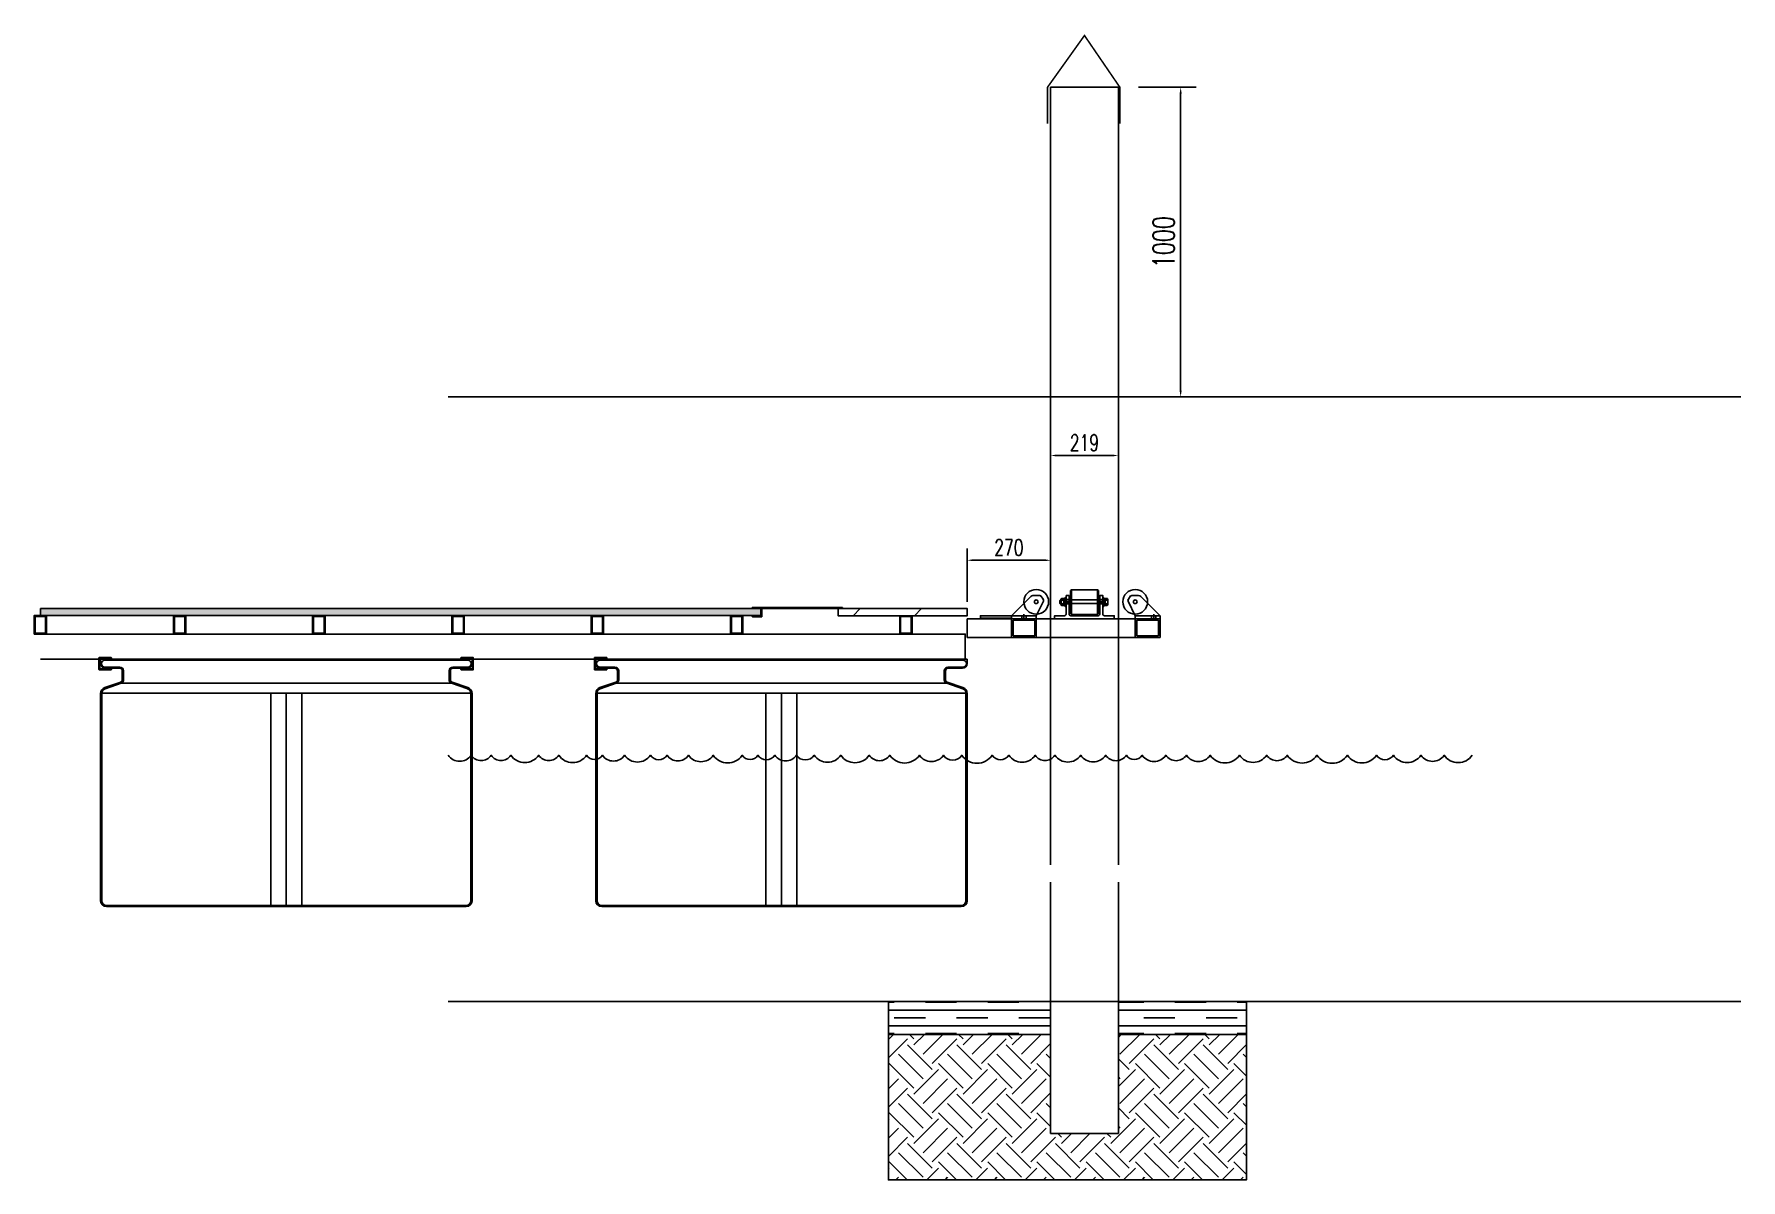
# Model space of a CAD drawing. Header units: millimetres. Extents: x -1714232 to -1367445, y 901519 to 1531173.
# Drawn here: x -1694343 to -1688827, y 915425 to 919126 of the extents above; entities that cross this region are included whole.
import ezdxf

# ---------------------------------------------------------------- set-up
doc = ezdxf.new("R2010")
doc.units = ezdxf.units.MM
doc.header["$LTSCALE"] = 1000
for name, pattern in [('ACAD_ISO03W100', [30, 12, -18]), ('CENTER2', [28.575, 19.05, -3.175, 3.175, -3.175]), ('DASH', [0.35, 0.25, -0.1]), ('DASHED2', [9.525, 6.35, -3.175])]:
    doc.linetypes.add(name, pattern=pattern)
doc.layers.get('0').update_dxf_attribs({"linetype": 'CONTINUOUS'})
doc.layers.get('DEFPOINTS').update_dxf_attribs({"linetype": 'CONTINUOUS'})
for name, color, linetype in [('PUB_DIM', 3, 'CONTINUOUS'), ('W-ALUMINUM_FRAME铝架', 30, 'CONTINUOUS'), ('W-FLOAT_BOWL浮筒', 253, 'CONTINUOUS'), ('W-STEEL_FRAME钢架', 3, 'CONTINUOUS'), ('W-STEEL_KEEL钢龙骨', 5, 'CONTINUOUS'), ('W-WOOD_FLOOR木地板', 30, 'CONTINUOUS'), ('ZJ', 251, 'CONTINUOUS'), ('扣板', 4, 'CONTINUOUS'), ('水位', 102, 'CONTINUOUS'), ('结构', 1, 'CONTINUOUS')]:
    doc.layers.add(name, color=color, linetype=linetype)
doc.styles.add('STANDARD_T3', font='simplex.shx', dxfattribs={"width": 0.7, "bigfont": 'gbcbig.shx'})
doc.dimstyles.new('W&&15', dxfattribs={"dimtxt": 52.5, "dimasz": 15, "dimexe": 37.5, "dimexo": 45, "dimgap": 15, "dimtad": 1, "dimdec": 0, "dimzin": 0, "dimdsep": 46, "dimtxsty": 'STANDARD_T3', "dimcen": 0.09, "dimclrd": 1, "dimclre": 1, "dimclrt": 7, "dimazin": 2, "dimtfac": 1, "dimtdec": 0, "dimtix": 1, "dimtmove": 2, "dimatfit": 3, "dimfxl": 100, "dimtolj": 1, "dimtzin": 0, "dimarcsym": 0})
doc.dimstyles.new('W&&20', dxfattribs={"dimtxt": 70, "dimasz": 20, "dimexe": 50, "dimexo": 60, "dimgap": 20, "dimtad": 1, "dimdec": 0, "dimzin": 0, "dimdsep": 46, "dimtxsty": 'STANDARD_T3', "dimcen": 0.09, "dimclrd": 1, "dimclre": 1, "dimclrt": 7, "dimazin": 2, "dimtfac": 1, "dimtdec": 0, "dimtix": 1, "dimtmove": 2, "dimatfit": 3, "dimfxl": 100, "dimtolj": 1, "dimtzin": 0, "dimarcsym": 0})

# ---------------------------------------------------------------- blocks, each defined once
blk = doc.blocks.new('5632.')
for p, q in [((865980.9, -129928.5), (865973.8, -129939)), ((866075.8, -129992.1), (866013.8, -129930.1)), ((865972.8, -129944.8), (865995.8, -129992.1))]:
    blk.add_line(p, q)
at = {"color": 0}
for p, q in [((866006.7, -129927.1), (865984.3, -129927.1)), ((866075.8, -129992.1), (865995.8, -129992.1)), ((865995.8, -129992.1), (865995.8, -130002.1)), ((866075.8, -130002.1), (866075.8, -129992.1)), ((865995.8, -130002.1), (866075.8, -130002.1))]:
    blk.add_line(p, q, dxfattribs=at)
for radius in [40, 6]:
    blk.add_circle((865995.8, -129947.3), radius)
for centre, radius, start, end in [((865984.3, -129932.1), 5, 90, 133.9435), ((866006.7, -129937.1), 10, 45, 90), ((865977.3, -129942.6), 5, 133.9435, 206)]:
    blk.add_arc(centre, radius, start, end)
blk = doc.blocks.new('*D96')
at = {"layer": 'DEFPOINTS', "color": 0, "transparency": 16777216}
for p in [(-1690839.1, 917765), (-1691058.1, 917698.4, 0), (-1690839.1, 917698.4, 0)]:
    blk.add_point(p, dxfattribs=at)
at = {"layer": 'PUB_DIM', "color": 1, "lineweight": -2, "transparency": 16777216}
for p, q in [((-1691058.1, 917743.4), (-1691058.1, 917802.5)), ((-1690839.1, 917743.4), (-1690839.1, 917802.5)), ((-1691043.1, 917765), (-1690854.1, 917765))]:
    blk.add_line(p, q, dxfattribs=at)
at = {"layer": 'PUB_DIM', "color": 1, "transparency": 16777216}
for points in [[(-1691043.1, 917767.5), (-1691043.1, 917762.5), (-1691058.1, 917765)], [(-1690854.1, 917767.5), (-1690854.1, 917762.5), (-1690839.1, 917765)]]:
    blk.add_solid(points, dxfattribs=at)
at = {"layer": 'PUB_DIM', "color": 7, "transparency": 16777216, "insert": (-1690948.6, 917806.2), "char_height": 52.5, "attachment_point": 5, "style": 'STANDARD_T3'}
blk.add_mtext('\\A1;219', dxfattribs=at)
blk = doc.blocks.new('*D95')
at = {"layer": 'DEFPOINTS', "color": 0, "transparency": 16777216}
for p in [(-1691058.1, 917426.5), (-1691327.6, 917247.5, 0), (-1691058.1, 917247.5, 0)]:
    blk.add_point(p, dxfattribs=at)
at = {"layer": 'PUB_DIM', "color": 1, "lineweight": -2, "transparency": 16777216}
for p, q in [((-1691327.6, 917292.5), (-1691327.6, 917464)), ((-1691058.1, 917292.5), (-1691058.1, 917464)), ((-1691312.6, 917426.5), (-1691073.1, 917426.5))]:
    blk.add_line(p, q, dxfattribs=at)
at = {"layer": 'PUB_DIM', "color": 1, "transparency": 16777216}
for points in [[(-1691312.6, 917429), (-1691312.6, 917424), (-1691327.6, 917426.5)], [(-1691073.1, 917429), (-1691073.1, 917424), (-1691058.1, 917426.5)]]:
    blk.add_solid(points, dxfattribs=at)
at = {"layer": 'PUB_DIM', "color": 7, "transparency": 16777216, "insert": (-1691192.9, 917467.7), "char_height": 52.5, "attachment_point": 5, "style": 'STANDARD_T3'}
blk.add_mtext('\\A1;270', dxfattribs=at)
blk = doc.blocks.new('*D97')
at = {"layer": 'DEFPOINTS', "color": 0, "transparency": 16777216}
for p in [(-1690834.1, 918954.5, 0), (-1690637.8, 918954.5), (-1690839.1, 917954.5, 0)]:
    blk.add_point(p, dxfattribs=at)
at = {"layer": 'PUB_DIM', "color": 1, "lineweight": -2, "transparency": 16777216}
for p, q in [((-1690774.1, 918954.5), (-1690587.8, 918954.5)), ((-1690637.8, 917974.5), (-1690637.8, 918934.5)), ((-1690779.1, 917954.5), (-1690587.8, 917954.5))]:
    blk.add_line(p, q, dxfattribs=at)
at = {"layer": 'PUB_DIM', "color": 1, "transparency": 16777216}
for points in [[(-1690641.1, 918934.5), (-1690634.4, 918934.5), (-1690637.8, 918954.5)], [(-1690641.1, 917974.5), (-1690634.4, 917974.5), (-1690637.8, 917954.5)]]:
    blk.add_solid(points, dxfattribs=at)
at = {"layer": 'PUB_DIM', "color": 7, "transparency": 16777216, "insert": (-1690692.8, 918454.5), "char_height": 70, "attachment_point": 5, "rotation": 90, "style": 'STANDARD_T3'}
blk.add_mtext('\\A1;1000', dxfattribs=at)
blk = doc.blocks.new('玻璃钢浮箱')
for p, q in [((-1336465, 1115022.6), (-1336465, 1115007.6)), ((-1335265, 1115022.6), (-1336465, 1115022.6)), ((-1335278.5, 1115018.6), (-1336451.4, 1115018.6)), ((-1335265, 1115022.6), (-1335265, 1115007.6)), ((-1336451.5, 1114930.4), (-1336400.3, 1114948.3)), ((-1336403, 1114996.6), (-1336451.4, 1114996.6)), ((-1336403, 1114992.6), (-1336450, 1114992.6)), ((-1336395, 1114984.6), (-1336395, 1114955.8)), ((-1336391, 1114984.6), (-1336391, 1114955.8)), ((-1335339, 1114984.6), (-1335339, 1114955.8)), ((-1335335, 1114984.6), (-1335335, 1114955.8)), ((-1335278.4, 1114930.4), (-1335329.6, 1114948.3)), ((-1335327, 1114996.6), (-1335278.5, 1114996.6)), ((-1335327, 1114992.6), (-1335280, 1114992.6)), ((-1336465, 1114911.6), (-1336465, 1114241.6)), ((-1336461, 1114912.3), (-1335269, 1114912.3)), ((-1336461, 1114912.3), (-1336461, 1114241.6)), ((-1336450.9, 1114926.4), (-1336399, 1114944.5)), ((-1335330.9, 1114944.5), (-1336399, 1114944.5)), ((-1335915, 1114912.3, 0), (-1335915, 1114226.6, 0)), ((-1335865, 1114912.3, 0), (-1335865, 1114226.6, 0)), ((-1335865, 1114912.3, 0), (-1335865, 1114226.6, 0)), ((-1335815, 1114912.3, 0), (-1335815, 1114226.6, 0)), ((-1335279, 1114926.4), (-1335330.9, 1114944.5)), ((-1335269, 1114912.3), (-1335269, 1114241.6)), ((-1335265, 1114911.6), (-1335265, 1114241.6)), ((-1336446, 1114226.6), (-1335284, 1114226.6)), ((-1336446, 1114222.6), (-1335284, 1114222.6))]:
    blk.add_line(p, q)
for centre, radius, start, end in [((-1336450, 1115007.6), 15, 180, 270), ((-1336451.4, 1115007.6), 11, 90, 270), ((-1335280, 1115007.6), 15, 270, 0), ((-1335278.5, 1115007.6), 11, 270, 90), ((-1336403, 1114984.6), 12, 0, 90), ((-1336403, 1114984.6), 8, 0, 90), ((-1336403, 1114955.8), 8, 289.1798, 0), ((-1336403, 1114955.8), 12, 289.1798, 0), ((-1335327, 1114984.6), 12, 90, 180), ((-1335327, 1114955.8), 12, 180, 250.8202), ((-1335327, 1114984.6), 8, 90, 180), ((-1335327, 1114955.8), 8, 180, 250.8202), ((-1336445, 1114911.6), 20, 109.1798, 180), ((-1336446, 1114912.3), 15, 109.1798, 180), ((-1335284, 1114912.3), 15, 0, 70.8202), ((-1335285, 1114911.6), 20, 0, 70.8202), ((-1336446, 1114241.6), 19, 180, 270), ((-1336446, 1114241.6), 15, 180, 270), ((-1335284, 1114241.6), 15, 270, 0), ((-1335284, 1114241.6), 19, 270, 0)]:
    blk.add_arc(centre, radius, start, end)
blk = doc.blocks.new('0123.')
at = {"layer": '结构', "color": 4, "linetype": 'ByBlock', "ltscale": 0.5}
for p, q in [((448797, -94743.7), (448797, -94742.7)), ((448798, -94741.7), (448836, -94741.7)), ((448833, -94744.7), (448798, -94744.7)), ((448834, -94777.7), (448834, -94745.7)), ((448837, -94742.7), (448837, -94780.7)), ((448797, -94780.7), (448797, -94779.7)), ((448798, -94778.7), (448833, -94778.7)), ((448836, -94781.7), (448798, -94781.7))]:
    blk.add_line(p, q, dxfattribs=at)
for centre, start, end in [((448798, -94742.7), 90, 180), ((448798, -94743.7), 180, 270), ((448833, -94745.7), 0, 90), ((448836, -94742.7), 0, 90), ((448798, -94779.7), 90, 180), ((448798, -94780.7), 180, 270), ((448833, -94777.7), 270, 0), ((448836, -94780.7), 270, 0)]:
    blk.add_arc(centre, 1, start, end, dxfattribs=at)
blk = doc.blocks.new('ganglonggu')
at = {"layer": 'W-STEEL_KEEL钢龙骨'}
for points in [[(-1338168.9, 1115605.3), (-1338128.9, 1115605.3), (-1338128.9, 1115665.3), (-1338168.9, 1115665.3)], [(-1338165.9, 1115608.3), (-1338131.9, 1115608.3), (-1338131.9, 1115662.3), (-1338165.9, 1115662.3)]]:
    blk.add_lwpolyline(points, close=True, dxfattribs=at)

msp = doc.modelspace()

# ---------------------------------------------------------------- hatches: boundary and pattern name
h = msp.add_hatch()
h.set_pattern_fill('土壤', color=256, scale=30, angle=45)
h.set_pattern_definition([(45, (-2998438.98, -1015820.48), (0, 159.099026), [112.5, -112.5]), (45, (-2998468.81, -1015790.65), (0, 159.099026), [112.5, -112.5]), (45, (-2998498.64, -1015760.82), (0, 159.099026), [112.5, -112.5]), (135, (-2998498.64, -1015740.93), (-159.099026, 3e-14), [112.5, -112.5]), (135, (-2998468.81, -1015711.1), (-159.099026, 3e-14), [112.5, -112.5]), (135, (-2998438.98, -1015681.27), (-159.099026, 3e-14), [112.5, -112.5])])
h.paths.add_polyline_path([(-1691058.1, 915894.7), (-1691581.9, 915894.7), (-1691581.9, 915424.8), (-1690425.1, 915424.8), (-1690425.1, 915894.7), (-1690839.1, 915894.7), (-1690839.1, 915574.6), (-1691058.1, 915574.6)])
at = {"layer": 'PUB_DIM'}
h = msp.add_hatch(dxfattribs=at)
h.set_pattern_fill('不能通行的沼泽地', color=256, scale=30)
h.set_pattern_definition([(0, (-2998338.204, -1015795.29), (100.77696, 50.38848), [100.77696, -100.77696]), (0, (-2998438.98, -1015770.095), (0, 50.38848), [])])
h.paths.add_polyline_path([(-1691058.1, 915894.7), (-1691581.9, 915894.7), (-1691581.9, 916001.2), (-1691058.1, 916001.2)])
h.paths.add_polyline_path([(-1690839.1, 915894.7), (-1690425.1, 915894.7), (-1690425.1, 916001.2), (-1690839.1, 916001.2)])
at = {"layer": 'W-ALUMINUM_FRAME铝架'}
h = msp.add_hatch(dxfattribs=at)
h.set_pattern_fill('金属', color=4, scale=5)
h.set_pattern_definition([(45, (-358884.596, -198530.732), (-8.838834765, 8.838834765), []), (45, (-358878.704, -198530.732), (-8.838834765, 8.838834765), [])])
edge = h.paths.add_edge_path()
edge.add_line((-1691730.3, 917274.1), (-1691994.2, 917274.1))
edge.add_line((-1691994.2, 917274.1), (-1692021.6, 917274.1))
edge.add_arc((-1692021.3, 917272.7), 1.5, 100.0515, 278.4424)
edge.add_line((-1692021.1, 917271.2), (-1691994, 917271.1))
edge.add_line((-1691994, 917271.1), (-1691994, 917247.1))
edge.add_line((-1691994, 917247.1), (-1692021.6, 917247.1))
edge.add_arc((-1692021.3, 917245.7), 1.5, 100.0515, 278.4424)
edge.add_line((-1692021.1, 917244.2), (-1691994, 917244.1))
edge.add_line((-1691994, 917244.1), (-1691991, 917244.1))
edge.add_line((-1691991, 917244.1), (-1691991, 917271.1))
edge.add_line((-1691991, 917271.1), (-1691730.3, 917271.1))
edge.add_line((-1691730.3, 917271.1), (-1691730.3, 917274.1))
at = {"layer": 'W-WOOD_FLOOR木地板'}
h = msp.add_hatch(dxfattribs=at)
h.set_pattern_fill('木纹01', color=256, scale=10, angle=45)
h.set_pattern_definition([(45, (-3010843.103, -1015738.58), (0, 56.5685425), [2, -38]), (45, (-3010865.73, -1015755.55), (0, 56.5685425), [4, -36]), (45, (-3010848.76, -1015735.75), (0, 56.5685425), [2, -38]), (45, (-3010868.56, -1015749.893), (0, 56.5685425), [2, -38]), (45, (-3010853.002, -1015731.51), (0, 56.5685425), [2, -38]), (45, (-3010869.973, -1015745.65), (0, 56.5685425), [2, -38]), (45, (-3010855.83, -1015728.68), (0, 56.5685425), [2, -38]), (45, (-3010874.216, -1015741.41), (0, 56.5685425), [2, -22, 2, -14]), (45, (-3010877.044, -1015738.58), (0, 56.5685425), [4, -20, 2, -14]), (45, (-3010882.7, -1015735.75), (0, 56.5685425), [2, -6, 2, -16, 2, -12]), (45, (-3010886.943, -1015734.337), (0, 56.5685425), [2, -8, 4, -26]), (45, (-3010869.973, -1015714.538), (0, 56.5685425), [2, -38]), (45, (-3010889.77, -1015731.51), (0, 56.5685425), [2, -10, 2, -26]), (90, (-3010865.73, -1015761.207), (-28.28427125, 28.28427125), [5.65684, -50.9117025]), (90, (-3010841.69, -1015737.165), (-28.28427125, 28.28427125), [11.313708, -45.2548345]), (90, (-3010855.83, -1015723.023), (-28.28427125, 28.28427125), [2.8284, -53.7401425]), (90, (-3010882.7, -1015744.236), (-28.28427125, 28.28427125), [8.48528, -48.0832625]), (90, (-3010858.66, -1015720.195), (-28.28427125, 28.28427125), [14.142136, -42.4264065]), (90, (-3010862.902, -1015715.952), (-28.28427125, 28.28427125), [8.48528, -48.0832625]), (0, (-3010871.387, -1015718.78), (28.28427125, 28.28427125), [2.8284, -53.7401425]), (0, (-3010858.66, -1015751.308), (28.28427125, 28.28427125), [5.65684, -50.9117025]), (0, (-3010868.56, -1015738.58), (28.28427125, 28.28427125), [5.65684, -50.9117025]), (0, (-3010854.417, -1015735.75), (28.28427125, 28.28427125), [5.65684, -50.9117025]), (0, (-3010867.144, -1015725.852), (28.28427125, 28.28427125), [5.65684, -50.9117025]), (0, (-3010868.56, -1015721.61), (28.28427125, 28.28427125), [8.48528, -48.0832625]), (0, (-3010858.66, -1015745.65), (28.28427125, 28.28427125), [8.48528, -48.0832625]), (0, (-3010855.83, -1015739.994), (28.28427125, 28.28427125), [8.48528, -48.0832625]), (0, (-3010869.973, -1015734.337), (28.28427125, 28.28427125), [8.48528, -48.0832625]), (0, (-3010868.56, -1015730.094), (28.28427125, 28.28427125), [8.48528, -48.0832625]), (71.5650512, (-3010869.973, -1015754.136), (28.28427124, 28.28427126), [4.4721356, -84.9705832]), (71.5650512, (-3010847.345, -1015734.337), (28.28427124, 28.28427126), [17.888544, -71.5541751]), (71.5650512, (-3010851.588, -1015730.094), (28.28427124, 28.28427126), [17.888544, -71.5541751]), (71.5650512, (-3010854.417, -1015727.266), (28.28427124, 28.28427126), [17.88856, -26.8, 8.9444, -35.80975908]), (71.5650512, (-3010855.83, -1015720.195), (28.28427124, 28.28427126), [4.4721356, -84.9705832]), (71.5650512, (-3010891.186, -1015735.751), (28.28427124, 28.28427126), [4.4721356, -84.9705832]), (71.5650512, (-3010868.559, -1015713.124), (28.28427124, 28.28427126), [8.944272, -80.4984471]), (18.4349488, (-3010850.174, -1015745.65), (28.28427126, 28.28427124), [8.944272, -80.4984471]), (18.4349488, (-3010867.144, -1015748.48), (28.28427126, 28.28427124), [8.944272, -80.4984471]), (18.4349488, (-3010862.902, -1015752.722), (28.28427126, 28.28427124), [4.4721356, -84.9704471]), (18.4349488, (-3010868.559, -1015744.236), (28.28427126, 28.28427124), [13.416408, -76.0263111]), (18.4349488, (-3010862.902, -1015738.58), (28.28427126, 28.28427124), [8.944272, -80.4984471]), (18.4349488, (-3010861.488, -1015734.337), (28.28427126, 28.28427124), [8.944272, -80.4984471]), (18.4349488, (-3010872.801, -1015739.994), (28.28427126, 28.28427124), [4.4721356, -84.9704471]), (18.4349488, (-3010874.216, -1015735.751), (28.28427126, 28.28427124), [4.4721356, -84.9704471]), (18.4349488, (-3010868.559, -1015718.78), (28.28427126, 28.28427124), [4.4721356, -84.9704471]), (18.4349488, (-3010860.073, -1015730.094), (28.28427126, 28.28427124), [4.4721356, -84.9704471]), (18.4349488, (-3010881.287, -1015734.337), (28.28427126, 28.28427124), [13.416408, -76.0263111]), (18.4349488, (-3010885.53, -1015732.923), (28.28427126, 28.28427124), [8.944272, -80.4984471]), (18.4349488, (-3010861.488, -1015725.852), (28.28427126, 28.28427124), [4.472, -40.248, 4.472, -40.25071908]), (18.4349488, (-3010875.63, -1015728.68), (28.28427126, 28.28427124), [8.944272, -80.4984471]), (18.4349488, (-3010877.044, -1015724.437), (28.28427126, 28.28427124), [8.944272, -80.4984471]), (18.4349488, (-3010888.358, -1015730.094), (28.28427126, 28.28427124), [8.944272, -80.4984471]), (18.4349488, (-3010879.872, -1015721.609), (28.28427126, 28.28427124), [8.944272, -80.4984471])])
h.paths.add_polyline_path([(-1694321.6, 917270.6), (-1691994.6, 917270.6), (-1691994.6, 917247.8), (-1694321.6, 917247.8)])
h = msp.add_hatch(dxfattribs=at)
h.set_pattern_fill('饰面砖', color=256, scale=70, angle=315)
h.set_pattern_definition([(45, (-353290.72, -198431.82), (-98.994949, 98.994949), [])])
h.paths.add_polyline_path([(-1691744.6, 917270.3), (-1691327.6, 917270.3), (-1691327.6, 917247.5), (-1691744.6, 917247.5)])

# ---------------------------------------------------------------- linework, layer by layer
at = {"color": 4}
for p, q in [((-1691024.1, 917291.7, 0), (-1691028.1, 917291.7, 0)), ((-1691024.1, 917297.7, 0), (-1691027.1, 917297.7, 0)), ((-1691027.1, 917285.7, 0), (-1691024.1, 917285.7, 0))]:
    msp.add_line(p, q, dxfattribs=at)
for p, q in [((-1691022.1, 917297.2, 0), (-1691015.1, 917297.2, 0)), ((-1691015.1, 917286.2, 0), (-1691022.1, 917286.2, 0)), ((-1691011.1, 917290.7, 0), (-1691015.1, 917294, 0)), ((-1691011.1, 917288.4, 0), (-1691015.1, 917291.7, 0)), ((-1690990.6, 917251.5, 0), (-1690990.6, 917331.5, 0)), ((-1690906.6, 917251.5, 0), (-1690906.6, 917331.5, 0)), ((-1690902, 917286.3, 0), (-1690902, 917298.3, 0)), ((-1690886.1, 917290.7, 0), (-1690882.1, 917294, 0)), ((-1690886.1, 917288.4, 0), (-1690882.1, 917291.7, 0)), ((-1690875.1, 917297.2, 0), (-1690882.1, 917297.2, 0)), ((-1690882.1, 917286.2, 0), (-1690875.1, 917286.2, 0)), ((-1690873.1, 917284.7, 0), (-1690873.1, 917298.7, 0)), ((-1691327.6, 917177.5, 0), (-1691327.6, 917237.5, 0)), ((-1690784.5, 917237.5, 0), (-1691104.5, 917237.5, 0))]:
    msp.add_line(p, q)
at = {"color": 1}
for p, q in [((-1691008.1, 917299.3, 0), (-1690998.1, 917299.3, 0)), ((-1690998.1, 917285.3, 0), (-1691008.1, 917285.3, 0)), ((-1690889.1, 917299.3, 0), (-1690899.1, 917299.3, 0)), ((-1690889.1, 917285.3, 0), (-1690899.1, 917285.3, 0))]:
    msp.add_line(p, q, dxfattribs=at)
at = {"color": 6, "linetype": 'ACAD_ISO03W100'}
for p, q in [((-1690889.1, 917298.3, 0), (-1691008.1, 917298.3, 0)), ((-1690889.1, 917286.3, 0), (-1691008.1, 917286.3, 0))]:
    msp.add_line(p, q, dxfattribs=at)
at = {"color": 2}
for p, q in [((-1691008.1, 917292.3, 0), (-1690998.1, 917292.3, 0)), ((-1690899.1, 917292.3, 0), (-1690889.1, 917292.3, 0))]:
    msp.add_line(p, q, dxfattribs=at)
at = {"color": 0}
for p, q in [((-1690704.5, 917237.5, 0), (-1691327.6, 917237.5, 0)), ((-1690704.5, 917177.5, 0), (-1691327.6, 917177.5, 0))]:
    msp.add_line(p, q, dxfattribs=at)
at = {"linetype": 'DASHED2'}
for p, q in [((-1691151.5, 917237.5, 0), (-1691151.5, 917247.5, 0)), ((-1691137.5, 917237.5, 0), (-1691137.5, 917247.5, 0)), ((-1690731.5, 917237.5, 0), (-1690731.5, 917247.5, 0)), ((-1690717.5, 917237.5, 0), (-1690717.5, 917247.5, 0))]:
    msp.add_line(p, q, dxfattribs=at)
at = {"color": 3, "linetype": 'CENTER2', "ltscale": 0.5}
for p, q in [((-1691144.5, 917232.5, 0), (-1691144.5, 917252.5, 0)), ((-1690724.5, 917232.5, 0), (-1690724.5, 917252.5, 0))]:
    msp.add_line(p, q, dxfattribs=at)
at = {"const_width": 5, "elevation": 0}
msp.add_lwpolyline([(-1691068.1, 918837.5), (-1691068.1, 918954.5), (-1690948.6, 919121.9), (-1690834.1, 918954.5), (-1690834.1, 918837.5)], dxfattribs=at)
at = {"elevation": 0}
for points in [[(-1690993.1, 917247.5), (-1690904.1, 917247.5, 0.414214), (-1690899.1, 917252.5), (-1690899.1, 917312.5), (-1690889.1, 917312.5), (-1690889.1, 917252.5, 0.414214), (-1690884.1, 917247.5), (-1690852.1, 917247.5), (-1690852.1, 917237.5), (-1691045.1, 917237.5), (-1691045.1, 917247.5), (-1691013.1, 917247.5, 0.414214), (-1691008.1, 917252.5), (-1691008.1, 917312.5)], [(-1691008.1, 917312.5), (-1690998.1, 917312.5), (-1690998.1, 917252.5, 0.414214), (-1690993.1, 917247.5)]]:
    msp.add_lwpolyline(points, format="xyb", dxfattribs=at)
for points in [[(-1691028.1, 917286.7), (-1691026.1, 917284.7), (-1691026.1, 917298.7), (-1691028.1, 917296.7)], [(-1691024.1, 917283.2), (-1691024.1, 917286.2), (-1691024.1, 917297.2), (-1691024.1, 917300.2)], [(-1690903.6, 917254.5), (-1690903.6, 917328.5), (-1690906.6, 917331.5), (-1690990.6, 917331.5), (-1690993.6, 917328.5), (-1690993.6, 917254.5), (-1690990.6, 917251.5), (-1690906.6, 917251.5)], [(-1690873.1, 917283.2), (-1690873.1, 917286.2), (-1690873.1, 917297.2), (-1690873.1, 917300.2)], [(-1691284.6, 917239.5), (-1691184.6, 917239.5), (-1691184.6, 917247.5), (-1691284.6, 917247.5)]]:
    msp.add_lwpolyline(points, close=True, dxfattribs=at)
for points in [[(-1691026.1, 917284.7), (-1691024.1, 917284.7), (-1691024.1, 917298.7), (-1691026.1, 917298.7)], [(-1691011.1, 917305.2), (-1691011.1, 917277.2), (-1691008.1, 917277.2), (-1691008.1, 917305.2), (-1691011.1, 917305.2), (-1691011.1, 917304.2)], [(-1690886.1, 917305.2), (-1690886.1, 917277.2), (-1690889.1, 917277.2), (-1690889.1, 917305.2), (-1690886.1, 917305.2), (-1690886.1, 917304.2)]]:
    msp.add_lwpolyline(points, dxfattribs=at)
for points in [[(-1691022.1, 917280.2), (-1691015.1, 917280.2), (-1691015.1, 917281.2), (-1691011.1, 917281.2), (-1691011.1, 917302.2), (-1691015.1, 917302.2), (-1691015.1, 917281.2), (-1691015.1, 917303.2), (-1691022.1, 917303.2, 0.666667), (-1691022.1, 917297.2, 0.363636), (-1691022.1, 917286.2, 0.666667)], [(-1690875.1, 917280.2), (-1690882.1, 917280.2), (-1690882.1, 917281.2), (-1690886.1, 917281.2), (-1690886.1, 917302.2), (-1690882.1, 917302.2), (-1690882.1, 917281.2), (-1690882.1, 917303.2), (-1690875.1, 917303.2, -0.666667), (-1690875.1, 917297.2, -0.363636), (-1690875.1, 917286.2, -0.666667)]]:
    msp.add_lwpolyline(points, format="xyb", close=True, dxfattribs=at)
msp.add_lwpolyline([(-1690839.1, 915894.7), (-1690425.1, 915894.7), (-1690425.1, 915424.8), (-1691581.9, 915424.8), (-1691581.9, 915894.7), (-1691058.1, 915894.7)])
at = {"layer": 'PUB_DIM'}
for p, q in [((-1693004.7, 917954.5, 0), (-1688827.5, 917954.5)), ((-1693004.7, 916001.2, 0), (-1688827.5, 916001.2))]:
    msp.add_line(p, q, dxfattribs=at)
for points in [[(-1691058.1, 915894.7), (-1691581.9, 915894.7), (-1691581.9, 916001.2), (-1691058.1, 916001.2)], [(-1690839.1, 915894.7), (-1690425.1, 915894.7), (-1690425.1, 916001.2), (-1690839.1, 916001.2)]]:
    msp.add_lwpolyline(points, close=True, dxfattribs=at)
at = {"layer": 'W-ALUMINUM_FRAME铝架', "color": 4}
for p, q in [((-1691994.2, 917274.1), (-1692021.6, 917274.1)), ((-1691994, 917247.1), (-1692021.6, 917247.1)), ((-1692021.1, 917271.2), (-1691994, 917271.1)), ((-1692021.1, 917244.2), (-1691994, 917244.1)), ((-1691730.3, 917274.1), (-1691994.2, 917274.1)), ((-1691994, 917271.1), (-1691994, 917247.1)), ((-1691994, 917244.1), (-1691991, 917244.1)), ((-1691991, 917271.1), (-1691730.3, 917271.1)), ((-1691991, 917244.1), (-1691991, 917271.1)), ((-1691730.3, 917271.1), (-1691730.3, 917274.1))]:
    msp.add_line(p, q, dxfattribs=at)
for centre in [(-1692021.3, 917272.7), (-1692021.3, 917245.7)]:
    msp.add_arc(centre, 1.5, 98.4424, 278.4424, dxfattribs=at)
at = {"layer": 'W-STEEL_FRAME钢架', "linetype": 'DASH', "ltscale": 0.5, "elevation": 0}
for points in [[(-1691184.5, 917177.5), (-1691184.5, 917237.5), (-1691104.5, 917237.5), (-1691104.5, 917177.5)], [(-1691179.5, 917182.5), (-1691179.5, 917232.5), (-1691109.5, 917232.5), (-1691109.5, 917182.5)], [(-1690784.5, 917177.5), (-1690784.5, 917237.5), (-1690704.5, 917237.5), (-1690704.5, 917177.5)], [(-1690779.5, 917182.5), (-1690779.5, 917232.5), (-1690709.5, 917232.5), (-1690709.5, 917182.5)]]:
    msp.add_lwpolyline(points, close=True, dxfattribs=at)
at = {"layer": 'W-STEEL_FRAME钢架'}
msp.add_lwpolyline([(-1694321.6, 917187.8), (-1691333.6, 917187.8), (-1691333.6, 917107.5), (-1694321.6, 917107.5)], dxfattribs=at)
at = {"layer": 'W-WOOD_FLOOR木地板'}
for points in [[(-1694321.6, 917270.6), (-1691994.6, 917270.6), (-1691994.6, 917247.8), (-1694321.6, 917247.8)], [(-1691744.6, 917270.3), (-1691327.6, 917270.3), (-1691327.6, 917247.5), (-1691744.6, 917247.5)]]:
    msp.add_lwpolyline(points, close=True, dxfattribs=at)
at = {"layer": 'ZJ', "color": 1, "linetype": 'Continuous', "elevation": 0}
for points in [[(-1691058.1, 916442.2), (-1691058.1, 918954.5), (-1690839.1, 918954.5), (-1690839.1, 916442.2)], [(-1690839.1, 916386.9), (-1690839.1, 915574.6), (-1691058.1, 915574.6), (-1691058.1, 916386.9)]]:
    msp.add_lwpolyline(points, dxfattribs=at)
at = {"layer": '水位', "elevation": 0}
msp.add_lwpolyline([(-1693004.7, 916796.3, 0.520567), (-1692930.5, 916796.3, 0.520567), (-1692865.6, 916796.3, 0.520567), (-1692802.2, 916796.3, 0.520567), (-1692712.2, 916796.3, 0.520567), (-1692647.4, 916796.3, 0.520567), (-1692557.3, 916796.3, 0.520567), (-1692506.2, 916796.3, 0.520567), (-1692434.7, 916796.3, 0.520567), (-1692351.2, 916796.3, 0.520567), (-1692297.2, 916796.3, 0.520567), (-1692227.9, 916796.3, 0.520567), (-1692148.3, 916796.3, 0.520567), (-1692054.6, 916796.3, 0.520567), (-1692003.9, 916796.3, 0.520567), (-1691948.7, 916796.3, 0.520567), (-1691879.4, 916796.3, 0.520567), (-1691821.8, 916796.3, 0.520567), (-1691736, 916796.3, 0.520567), (-1691644.3, 916796.3, 0.520567), (-1691577.6, 916796.3, 0.520567), (-1691482.1, 916796.3, 0.520567), (-1691404.1, 916796.3, 0.520567), (-1691344.9, 916796.3, 0.520567), (-1691247, 916796.3, 0.520567), (-1691192.7, 916796.3, 0.520567), (-1691107.7, 916796.3, 0.520567), (-1691044.3, 916796.3, 0.520567), (-1690960.5, 916796.3, 0.520567), (-1690880, 916796.3, 0.520567), (-1690813.1, 916796.3, 0.520567), (-1690762, 916796.3, 0.520567), (-1690685.7, 916796.3, 0.520567), (-1690619.4, 916796.3, 0.520567), (-1690542, 916796.3, 0.520567), (-1690447.9, 916796.3, 0.520567), (-1690359.8, 916796.3, 0.520567), (-1690293.2, 916796.3, 0.520567), (-1690197.3, 916796.3, 0.520567), (-1690099, 916796.3, 0.520567), (-1690005.4, 916796.3, 0.520567), (-1689950.4, 916796.3, 0.520567), (-1689861.3, 916796.3, 0.520567), (-1689786.2, 916796.3, 0.520567), (-1689695.4, 916796.3, 0.520567)], format="xyb", dxfattribs=at)

# ---------------------------------------------------------------- block references
at = {"xscale": -1}
msp.add_blockref('5632.', (-825108.6, 1047239.6, 0), dxfattribs=at)
for name, p in [('5632.', (-2556780.3, 1047239.6, 0)), ('ganglonggu', (-356173.7, -198417.5)), ('ganglonggu', (-355723.7, -198417.5)), ('ganglonggu', (-355273.7, -198417.5)), ('ganglonggu', (-354823.7, -198417.5)), ('ganglonggu', (-354373.7, -198417.5)), ('ganglonggu', (-353923.7, -198417.5)), ('ganglonggu', (-353376.7, -198417.8))]:
    msp.add_blockref(name, p)
at = {"layer": 'W-FLOAT_BOWL浮筒'}
for p in [(-357662.7, -197915.1), (-356062.7, -197915.1)]:
    msp.add_blockref('玻璃钢浮箱', p, dxfattribs=at)
at = {"layer": '扣板', "xscale": -1}
for p in [(-1245296.1, 1011854.3, 0), (-1243695.1, 1011854.3, 0)]:
    msp.add_blockref('0123.', p, dxfattribs=at)
at = {"layer": '扣板'}
msp.add_blockref('0123.', (-2141760.5, 1011854.3, 0), dxfattribs=at)

# ---------------------------------------------------------------- dimensions: what is measured, and where the dimension line sits
at = {"layer": 'PUB_DIM'}
dim = msp.add_linear_dim(base=(-1690637.8, 918954.5), p1=(-1690839.1, 917954.5, 0), p2=(-1690834.1, 918954.5, 0), angle=90, dimstyle='W&&20', dxfattribs=at)
dim.commit()
dim.dimension.update_dxf_attribs({"geometry": '*D97', "text_midpoint": (-1690692.8, 918454.5)})
for base, p1, p2, picture, middle in [((-1690839.1, 917765), (-1691058.1, 917698.4, 0), (-1690839.1, 917698.4, 0), '*D96', (-1690948.6, 917806.2)), ((-1691058.1179, 917426.4684), (-1691327.6186, 917247.4671, 0), (-1691058.1179, 917247.4671, 0), '*D95', (-1691192.8683, 917467.7184))]:
    dim = msp.add_linear_dim(base=base, p1=p1, p2=p2, dimstyle='W&&15', dxfattribs=at)
    dim.commit()
    dim.dimension.update_dxf_attribs({"geometry": picture, "text_midpoint": middle})

doc.saveas('drawing.dxf')
